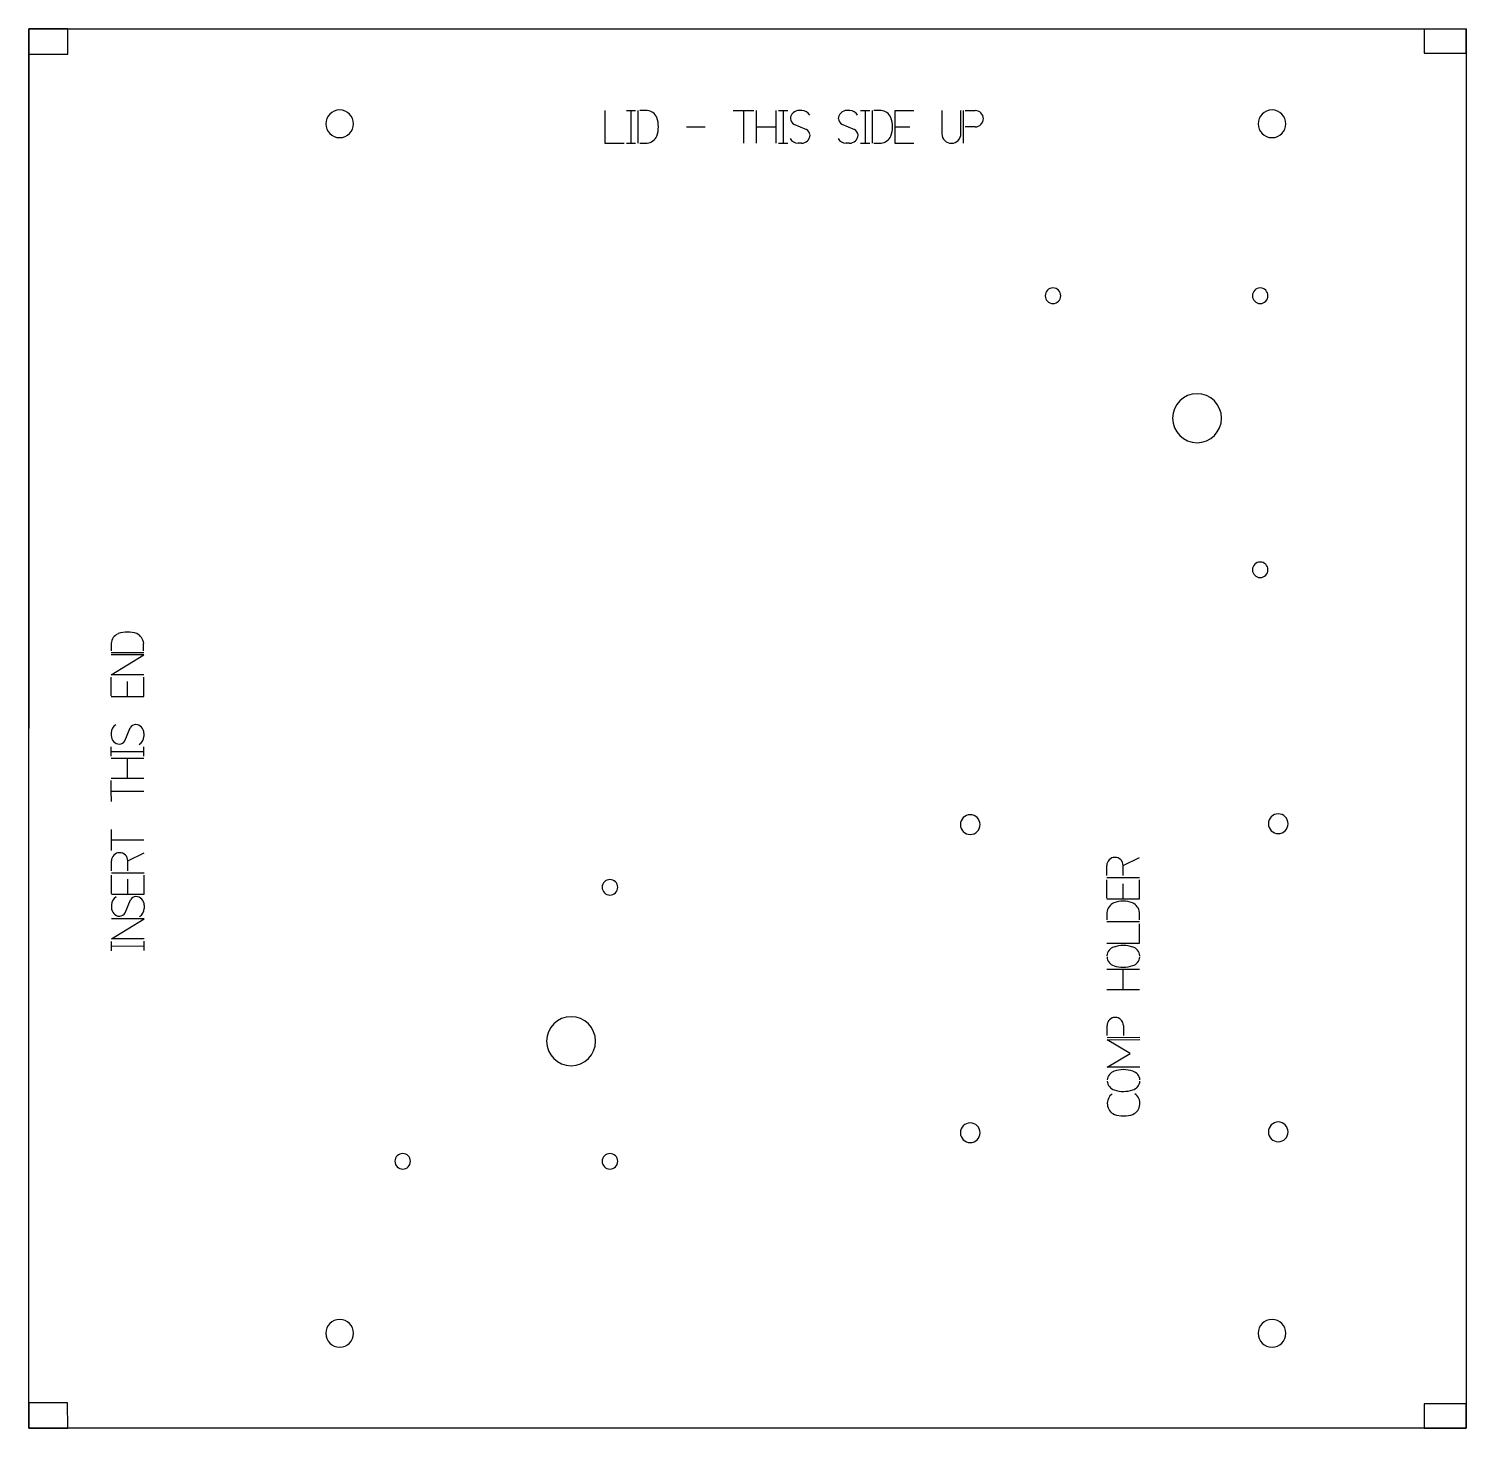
# Model space of a CAD drawing. Extents: x 0 to 18.5, y 0 to 18.
import ezdxf

# ---------------------------------------------------------------- set-up
doc = ezdxf.new("R2010")
doc.units = 0
doc.layers.add('1', color=7, linetype='CONTINUOUS')
doc.layers.add('6', color=7, linetype='CONTINUOUS')

msp = doc.modelspace()

# ---------------------------------------------------------------- linework, layer by layer
at = {"layer": '1', "color": 1, "linetype": 'CONTINUOUS'}
for p, q in [((0.491, 18.016), (-0.009, 18.017)), ((-0.009, 18.017), (-0.009, 17.691)), ((-0.009, 0.015), (-0.009, 18.015)), ((-0.009, 18.015), (18.491, 18.015)), ((-0.009, 18.015), (-0.009, 9.015)), ((0.491, 17.69), (0.491, 18.016)), ((18.491, 18.014), (17.951, 18.013)), ((17.951, 18.013), (17.951, 17.701)), ((18.491, 18.015), (18.491, 0.015)), ((18.491, 17.702), (18.491, 18.014)), ((-0.009, 17.691), (0.491, 17.69)), ((17.951, 17.701), (18.491, 17.702)), ((0.49, 0.341), (-0.01, 0.341)), ((-0.01, 0.341), (-0.009, 0.015)), ((0.491, 0.015), (0.49, 0.341)), ((18.49, 0.327), (17.95, 0.327)), ((17.95, 0.327), (17.951, 0.015)), ((18.491, 0.015), (18.49, 0.327)), ((18.491, 0.015), (-0.009, 0.015)), ((-0.009, 0.015), (0.491, 0.015)), ((17.951, 0.015), (18.491, 0.015))]:
    msp.add_line(p, q, dxfattribs=at)
for centre, radius, start, end in [((3.991, 16.794), 0.178, 90, 270), ((3.991, 16.794), 0.178, 270, 90), ((15.991, 16.794), 0.178, 90, 270), ((15.991, 16.794), 0.178, 270, 90), ((13.172, 14.582), 0.1, 90, 270), ((13.172, 14.582), 0.1, 270, 90), ((15.839, 14.582), 0.1, 90, 270), ((15.839, 14.582), 0.1, 270, 90), ((15.839, 11.057), 0.1, 90, 270), ((15.839, 11.057), 0.1, 270, 90), ((12.107, 7.779), 0.127, 90, 270), ((12.107, 7.779), 0.127, 270, 90), ((16.071, 7.791), 0.127, 90, 270), ((16.071, 7.791), 0.127, 270, 90), ((7.47, 6.973), 0.1, 90, 270), ((7.47, 6.973), 0.1, 270, 90), ((12.107, 3.815), 0.127, 90, 270), ((12.107, 3.815), 0.127, 270, 90), ((16.071, 3.827), 0.127, 90, 270), ((16.071, 3.827), 0.127, 270, 90), ((4.803, 3.448), 0.1, 90, 270), ((4.803, 3.448), 0.1, 270, 90), ((7.47, 3.448), 0.1, 90, 270), ((7.47, 3.448), 0.1, 270, 90), ((3.991, 1.236), 0.178, 90, 270), ((3.991, 1.236), 0.178, 270, 90), ((15.991, 1.236), 0.178, 90, 270), ((15.991, 1.236), 0.178, 270, 90)]:
    msp.add_arc(centre, radius, start, end, dxfattribs=at)
at = {"layer": '6', "color": 6, "linetype": 'CONTINUOUS'}
for p, q in [((7.405, 16.965), (7.405, 16.545)), ((7.681, 16.965), (7.741, 16.965)), ((7.741, 16.965), (7.801, 16.965)), ((7.741, 16.965), (7.741, 16.545)), ((7.831, 16.965), (7.831, 16.545)), ((7.948, 16.965), (7.854, 16.965)), ((9.054, 16.965), (9.189, 16.965)), ((9.189, 16.965), (9.189, 16.545)), ((9.189, 16.965), (9.323, 16.965)), ((9.353, 16.965), (9.353, 16.755)), ((9.608, 16.755), (9.608, 16.965)), ((9.638, 16.965), (9.698, 16.965)), ((9.698, 16.965), (9.758, 16.965)), ((9.698, 16.965), (9.698, 16.545)), ((9.938, 16.965), (9.904, 16.965)), ((10.556, 16.965), (10.521, 16.965)), ((10.693, 16.965), (10.753, 16.965)), ((10.753, 16.965), (10.813, 16.965)), ((10.753, 16.965), (10.753, 16.545)), ((10.843, 16.965), (10.843, 16.545)), ((10.96, 16.965), (10.865, 16.965)), ((11.136, 16.965), (11.136, 16.545)), ((11.143, 16.965), (11.143, 16.965)), ((11.143, 16.965), (11.382, 16.965)), ((11.742, 16.965), (11.742, 16.665)), ((11.988, 16.668), (11.988, 16.965)), ((12.018, 16.965), (12.018, 16.545)), ((12.041, 16.965), (12.171, 16.965)), ((8.454, 16.755), (8.694, 16.755)), ((9.353, 16.755), (9.353, 16.545)), ((9.353, 16.755), (9.608, 16.755)), ((9.608, 16.545), (9.608, 16.755)), ((9.836, 16.79), (10.001, 16.719)), ((10.454, 16.79), (10.619, 16.719)), ((11.136, 16.755), (11.328, 16.755)), ((12.171, 16.755), (12.041, 16.755)), ((7.405, 16.545), (7.651, 16.545)), ((7.681, 16.545), (7.741, 16.545)), ((7.741, 16.545), (7.801, 16.545)), ((7.854, 16.545), (7.948, 16.545)), ((9.638, 16.545), (9.698, 16.545)), ((9.698, 16.545), (9.758, 16.545)), ((9.934, 16.544), (9.891, 16.545)), ((10.551, 16.544), (10.508, 16.545)), ((10.693, 16.545), (10.753, 16.545)), ((10.753, 16.545), (10.813, 16.545)), ((10.865, 16.545), (10.96, 16.545)), ((11.136, 16.545), (11.382, 16.545)), ((1.049, 10.11), (1.049, 10.015)), ((1.05, 9.992), (1.47, 9.993)), ((1.469, 10.016), (1.469, 10.11)), ((1.05, 9.705), (1.47, 9.963)), ((1.47, 9.963), (1.05, 9.962)), ((1.47, 9.706), (1.05, 9.705)), ((1.05, 9.434), (1.05, 9.674)), ((1.47, 9.428), (1.47, 9.674)), ((1.26, 9.428), (1.26, 9.62)), ((1.05, 9.434), (1.05, 9.434)), ((1.05, 9.427), (1.47, 9.428)), ((1.052, 8.96), (1.051, 8.926)), ((1.226, 8.858), (1.297, 9.023)), ((1.472, 8.956), (1.472, 8.913)), ((1.052, 8.72), (1.051, 8.78)), ((1.052, 8.66), (1.052, 8.72)), ((1.052, 8.72), (1.472, 8.72)), ((1.472, 8.72), (1.471, 8.78)), ((1.472, 8.66), (1.472, 8.72)), ((1.262, 8.63), (1.052, 8.63)), ((1.262, 8.375), (1.262, 8.63)), ((1.472, 8.63), (1.262, 8.63)), ((1.052, 8.375), (1.262, 8.375)), ((1.052, 8.21), (1.052, 8.345)), ((1.262, 8.375), (1.472, 8.375)), ((1.052, 8.21), (1.472, 8.211)), ((1.053, 8.076), (1.052, 8.21)), ((1.053, 7.582), (1.053, 7.716)), ((1.054, 7.448), (1.053, 7.582)), ((1.053, 7.582), (1.473, 7.582)), ((1.264, 7.313), (1.474, 7.418)), ((1.054, 7.183), (1.054, 7.313)), ((1.264, 7.183), (1.264, 7.313)), ((13.865, 7.123), (13.864, 7.253)), ((14.074, 7.253), (14.284, 7.358)), ((14.075, 7.123), (14.074, 7.253)), ((1.054, 7.16), (1.474, 7.161)), ((1.055, 6.891), (1.054, 7.13)), ((1.265, 6.884), (1.264, 7.077)), ((1.475, 6.885), (1.474, 7.131)), ((13.865, 7.1), (14.285, 7.101)), ((13.865, 6.831), (13.865, 7.07)), ((14.285, 6.825), (14.285, 7.071)), ((1.055, 6.891), (1.055, 6.891)), ((1.055, 6.884), (1.475, 6.885)), ((14.075, 6.824), (14.075, 7.017)), ((1.055, 6.746), (1.055, 6.712)), ((1.23, 6.645), (1.301, 6.81)), ((1.476, 6.743), (1.475, 6.7)), ((13.865, 6.831), (13.865, 6.831)), ((13.865, 6.824), (14.285, 6.825)), ((1.055, 6.309), (1.475, 6.567)), ((1.475, 6.567), (1.055, 6.566)), ((13.866, 6.648), (13.866, 6.553)), ((13.866, 6.531), (14.286, 6.531)), ((14.286, 6.554), (14.286, 6.648)), ((14.286, 6.255), (14.286, 6.501)), ((1.475, 6.309), (1.055, 6.309)), ((1.056, 6.217), (1.056, 6.277)), ((1.056, 6.217), (1.476, 6.218)), ((1.056, 6.157), (1.056, 6.217)), ((1.476, 6.218), (1.476, 6.278)), ((1.476, 6.158), (1.476, 6.218)), ((13.866, 6.254), (14.286, 6.255)), ((14.077, 5.915), (13.867, 5.914)), ((14.077, 5.66), (14.077, 5.915)), ((14.287, 5.915), (14.077, 5.915)), ((13.867, 5.659), (14.077, 5.66)), ((14.077, 5.66), (14.287, 5.66)), ((13.869, 5.065), (13.868, 5.194)), ((14.078, 5.195), (14.079, 5.065)), ((13.869, 5.042), (14.289, 5.043)), ((13.869, 5.012), (14.289, 5.013)), ((14.166, 4.836), (13.869, 5.012)), ((13.869, 4.658), (14.166, 4.836)), ((14.289, 4.659), (13.869, 4.658))]:
    msp.add_line(p, q, dxfattribs=at)
for centre, radius, start, end in [((7.934, 16.812), 0.154, 24.3869, 84.6175), ((7.72, 16.755), 0.374, 341.2941, 18.7059), ((9.903, 16.855), 0.111, 89.2985, 177.3507), ((9.882, 16.868), 0.0903, 185.1823, 239.3448), ((9.937, 16.844), 0.121, 30.522, 89.2985), ((10.52, 16.855), 0.111, 89.2985, 177.3507), ((10.5, 16.868), 0.0903, 185.1823, 239.3448), ((10.554, 16.844), 0.121, 30.522, 89.2985), ((10.945, 16.812), 0.154, 24.3869, 84.6175), ((10.732, 16.755), 0.374, 341.2941, 18.7059), ((12.171, 16.86), 0.105, 359.9956, 90), ((12.171, 16.86), 0.105, 269.9912, 359.9956), ((9.955, 16.642), 0.0903, 5.1822, 59.3448), ((10.573, 16.642), 0.0903, 5.1822, 59.3448), ((11.865, 16.666), 0.123, 180.1397, 270.6987), ((11.865, 16.666), 0.123, 270.6987, 1.2577), ((7.934, 16.699), 0.154, 275.3825, 335.6132), ((9.892, 16.666), 0.121, 210.522, 269.4411), ((9.935, 16.655), 0.111, 269.4411, 357.3507), ((10.51, 16.666), 0.121, 210.522, 269.4411), ((10.552, 16.655), 0.111, 269.4411, 357.3507), ((10.945, 16.699), 0.154, 275.3825, 335.6132), ((15.026, 13.007), 0.315, 90, 270), ((15.026, 13.007), 0.315, 270, 90), ((1.203, 10.095), 0.154, 114.4794, 174.71), ((1.26, 9.882), 0.374, 71.3866, 108.7984), ((1.316, 10.096), 0.154, 5.475, 65.7057), ((1.375, 8.978), 0.0903, 95.2748, 149.4374), ((1.361, 8.957), 0.111, 359.5336, 87.4432), ((1.162, 8.924), 0.111, 179.391, 267.4432), ((1.173, 8.959), 0.121, 120.6145, 179.391), ((1.351, 8.914), 0.121, 300.6145, 359.5336), ((1.149, 8.904), 0.0903, 275.2748, 329.4373), ((1.159, 7.313), 0.105, 90.0881, 180.0925), ((1.159, 7.313), 0.105, 0.0837, 90.0881), ((13.969, 7.253), 0.105, 90.1037, 180.1081), ((13.969, 7.253), 0.105, 0.0993, 90.1037), ((1.176, 6.745), 0.121, 120.6145, 179.391), ((1.378, 6.764), 0.0903, 95.2748, 149.4374), ((1.365, 6.744), 0.111, 359.5336, 87.4432), ((1.165, 6.711), 0.111, 179.391, 267.4432), ((1.354, 6.701), 0.121, 300.6145, 359.5336), ((14.019, 6.633), 0.154, 114.495, 174.7256), ((14.076, 6.42), 0.374, 71.4022, 108.814), ((14.132, 6.634), 0.154, 5.4906, 65.7213), ((1.152, 6.691), 0.0903, 275.2748, 329.4373), ((13.992, 6.085), 0.125, 106.0102, 176.6657), ((14.078, 5.85), 0.374, 71.4022, 108.814), ((14.163, 6.085), 0.125, 3.5506, 74.2061), ((13.992, 6.085), 0.125, 183.5506, 254.2061), ((14.077, 6.319), 0.374, 251.4023, 288.8141), ((14.163, 6.085), 0.125, 286.0102, 356.6657), ((6.97, 4.993), 0.315, 90, 270), ((6.97, 4.993), 0.315, 270, 90), ((13.973, 5.195), 0.105, 90.1037, 180.1081), ((13.973, 5.195), 0.105, 0.0993, 90.1037), ((14.081, 4.253), 0.374, 71.4022, 108.814), ((13.995, 4.487), 0.125, 106.0102, 176.6657), ((13.995, 4.487), 0.125, 183.5506, 254.2061), ((14.166, 4.487), 0.125, 3.5506, 74.2061), ((14.166, 4.487), 0.125, 286.0102, 356.6657), ((14.025, 4.192), 0.154, 125.7881, 245.7213), ((14.08, 4.721), 0.374, 251.4023, 288.8141), ((14.137, 4.192), 0.154, 294.4949, 54.4281), ((14.081, 4.405), 0.374, 251.4022, 288.814)]:
    msp.add_arc(centre, radius, start, end, dxfattribs=at)

doc.saveas('drawing.dxf')
